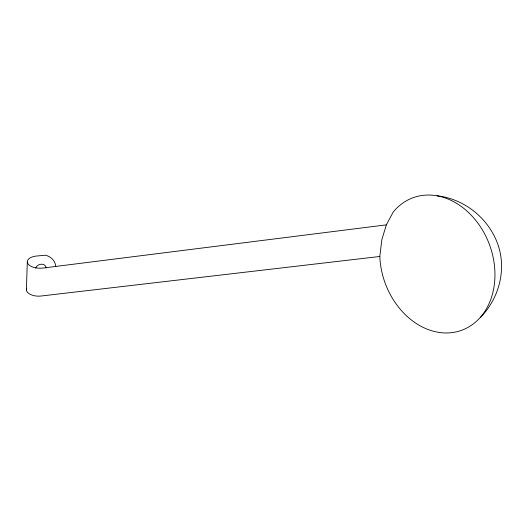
<?xml version="1.0" encoding="UTF-8"?>
<svg xmlns="http://www.w3.org/2000/svg" width="528" height="528" viewBox="0 0 528 528"><rect width="100%" height="100%" fill="white"/><g stroke="black" fill="none" stroke-linecap="round" stroke-linejoin="round"><path stroke-width="0.79" d="M26.4 289.918L27.298 262.04M379.817 256.476L381.77 239.923L386.344 224.855L393.221 212.032A70.594 55.585 69.7 0 1 484.988 234.544A70.594 55.585 69.7 0 1 455.591 332.02A70.594 55.585 69.7 0 1 379.817 256.476L42.214 295.885A12.019 6.382 0.9 0 1 30.347 294.433A12.019 6.382 0.9 0 1 26.684 288.255M480.493 317.447C493.357 304.148 501.184 286.295 501.521 267.769C502.63 231.647 472.494 199.63 437.072 195.809M55.763 266.534A18.487 14.553 -19.9 0 0 45.547 255.202L35.838 256.093A12.263 6.164 1.7 0 0 27.892 263.71A12.263 6.164 1.7 0 0 43.448 267.986L386.344 224.855M35.673 268.118A5.412 4.264 -20.2 0 1 41.521 264.211A5.412 4.264 -20.2 0 1 46.055 268.013"/></g></svg>
